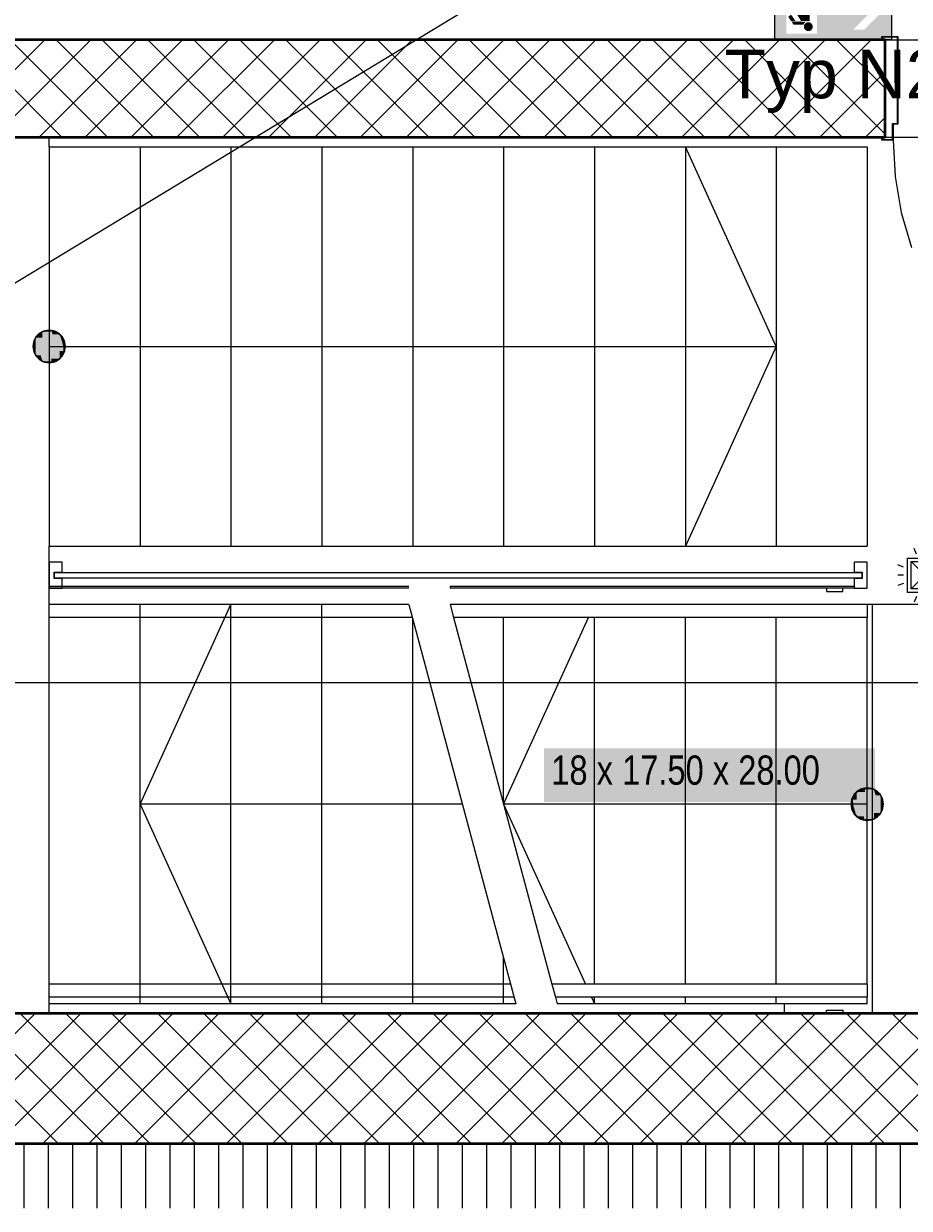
# Model space of a CAD drawing. Extents: x -1132 to 613, y -179 to 712.
# Drawn here: x -614.3 to -559.7, y -21.5 to 51.5 of the extents above; entities that cross this region are included whole.
import ezdxf
from ezdxf.lldxf.tags import DXFTag

# ---------------------------------------------------------------- set-up
doc = ezdxf.new("R2010")
doc.units = 0
doc.layers.get('0').update_dxf_attribs({"lineweight": 13})
for name, color, linetype, lineweight in [('A-DETL-GENF-HDLN', 7, '_Verdeckte Linien_', 9), ('A-DOOR-____-OTLN', 7, 'Continuous', 9), ('A-DOOR-FRAM-MCUT', 7, 'Continuous', 9), ('A-DOOR-OPNG-OTLN', 7, 'Continuous', 9), ('A-FLOR-____-OTLN', 7, 'Continuous', 9), ('A-FLOR-HRAL-MBND', 7, '_Verdeckte Linien_', 9), ('A-FLOR-HRAL-MCUT', 7, 'Continuous', 9), ('A-FLOR-HRAL-OTLN', 7, 'Continuous', 9), ('A-WALL-____-MCUT', 7, 'Continuous', 35), ('A-WALL-____-PATT', 7, 'Continuous', 35), ('S-GRID-____-OTLN', 7, 'Continuous', 5), ('S-STRS-____-IDEN', 7, 'Continuous', 9), ('S-STRS-____-MBND', 7, '_Strichpunkt - Fein', 9), ('S-STRS-____-OTLN', 7, 'Continuous', 9)]:
    doc.layers.add(name, color=color, linetype=linetype, lineweight=lineweight)
for name, color, linetype, lineweight, true_color in [('EL01_VVV_Mass', 7, 'Continuous', 13, 0xb2b200), ('EL01_WAN_BUS-KNX', 7, 'Continuous', 13, 0xcc0099), ('EL01_WAN_Notbeleuchtungen', 7, 'Continuous', 13, 0x009900), ('EL01_WAN_Notbeleuchtungentyp', 7, 'Continuous', 13, 0x009900)]:
    doc.layers.add(name, color=color, linetype=linetype, lineweight=lineweight, true_color=true_color)
doc.styles.get("Standard").update_dxf_attribs({"font": 'arial.ttf'})
tags = doc.linetypes.add('_Rasterlinie_', pattern=[0.375, 0.2, -0.05, 0.075, -0.05]).pattern_tags.tags
tags[10:11] = [DXFTag(74, 4), DXFTag(75, 0), DXFTag(340, '0'), DXFTag(46, 1.0), DXFTag(50, 0.0), DXFTag(44, 0.0), DXFTag(45, 0.0)]
tags[8:9] = [DXFTag(74, 4), DXFTag(75, 0), DXFTag(340, '0'), DXFTag(46, 1.0), DXFTag(50, 0.0), DXFTag(44, 0.0), DXFTag(45, 0.0)]
tags[6:7] = [DXFTag(74, 4), DXFTag(75, 0), DXFTag(340, '0'), DXFTag(46, 1.0), DXFTag(50, 0.0), DXFTag(44, 0.0), DXFTag(45, 0.0)]
tags[4:5] = [DXFTag(74, 4), DXFTag(75, 0), DXFTag(340, '0'), DXFTag(46, 1.0), DXFTag(50, 0.0), DXFTag(44, 0.0), DXFTag(45, 0.0)]
tags = doc.linetypes.add('_Strichpunkt - Fein', pattern=[0.2, 0.1, -0.05, 0, -0.05]).pattern_tags.tags
tags[10:11] = [DXFTag(74, 4), DXFTag(75, 0), DXFTag(340, '0'), DXFTag(46, 1.0), DXFTag(50, 0.0), DXFTag(44, 0.0), DXFTag(45, 0.0)]
tags[8:9] = [DXFTag(74, 4), DXFTag(75, 0), DXFTag(340, '0'), DXFTag(46, 1.0), DXFTag(50, 0.0), DXFTag(44, 0.0), DXFTag(45, 0.0)]
tags[6:7] = [DXFTag(74, 4), DXFTag(75, 0), DXFTag(340, '0'), DXFTag(46, 1.0), DXFTag(50, 0.0), DXFTag(44, 0.0), DXFTag(45, 0.0)]
tags[4:5] = [DXFTag(74, 4), DXFTag(75, 0), DXFTag(340, '0'), DXFTag(46, 1.0), DXFTag(50, 0.0), DXFTag(44, 0.0), DXFTag(45, 0.0)]
tags = doc.linetypes.add('_Verdeckte Linien_', pattern=[0.15, 0.1, -0.05]).pattern_tags.tags
tags[6:7] = [DXFTag(74, 4), DXFTag(75, 0), DXFTag(340, '0'), DXFTag(46, 1.0), DXFTag(50, 0.0), DXFTag(44, 0.0), DXFTag(45, 0.0)]
tags[4:5] = [DXFTag(74, 4), DXFTag(75, 0), DXFTag(340, '0'), DXFTag(46, 1.0), DXFTag(50, 0.0), DXFTag(44, 0.0), DXFTag(45, 0.0)]
tags = doc.linetypes.add('Grundrissdarstellung Sturz', pattern=[0.25, 0.15, -0.05, 0, -0.05]).pattern_tags.tags
tags[10:11] = [DXFTag(74, 4), DXFTag(75, 0), DXFTag(340, '0'), DXFTag(46, 1.0), DXFTag(50, 0.0), DXFTag(44, 0.0), DXFTag(45, 0.0)]
tags[8:9] = [DXFTag(74, 4), DXFTag(75, 0), DXFTag(340, '0'), DXFTag(46, 1.0), DXFTag(50, 0.0), DXFTag(44, 0.0), DXFTag(45, 0.0)]
tags[6:7] = [DXFTag(74, 4), DXFTag(75, 0), DXFTag(340, '0'), DXFTag(46, 1.0), DXFTag(50, 0.0), DXFTag(44, 0.0), DXFTag(45, 0.0)]
tags[4:5] = [DXFTag(74, 4), DXFTag(75, 0), DXFTag(340, '0'), DXFTag(46, 1.0), DXFTag(50, 0.0), DXFTag(44, 0.0), DXFTag(45, 0.0)]

# ---------------------------------------------------------------- blocks, each defined once
blk = doc.blocks.new('Referenz-A0UNPDE96I', base_point=(-1115.886, -117.372))
at = {"layer": 'A-DETL-GENF-HDLN', "color": 0, "linetype": '_Verdeckte Linien_', "ltscale": 0.13}
blk.add_line((-365.615, 186.478), (-735.315, -37.522), dxfattribs=at)
at = {"layer": 'A-DOOR-____-OTLN', "color": 0, "linetype": 'Grundrissdarstellung Sturz', "ltscale": 0.13}
for p, q in [((-561.215, 50.478), (-540.215, 50.478)), ((-561.215, 44.478), (-540.215, 44.478))]:
    blk.add_line(p, q, dxfattribs=at)
at = {"layer": 'A-DOOR-FRAM-MCUT', "color": 0, "linetype": 'Continuous', "ltscale": 0.13}
for p, q in [((-561.415, 50.678), (-560.415, 50.678)), ((-561.415, 50.478), (-561.415, 50.678)), ((-561.375, 50.478), (-561.415, 50.478)), ((-561.375, 50.638), (-561.375, 50.478)), ((-560.455, 50.638), (-561.375, 50.638)), ((-560.455, 45.318), (-560.455, 50.638)), ((-560.415, 50.678), (-560.415, 45.278)), ((-560.755, 45.318), (-560.455, 45.318)), ((-560.755, 44.318), (-560.755, 45.318)), ((-560.715, 45.278), (-560.715, 44.278)), ((-560.415, 45.278), (-560.715, 45.278)), ((-561.415, 44.478), (-561.375, 44.478)), ((-561.415, 44.278), (-561.415, 44.478)), ((-560.715, 44.278), (-561.415, 44.278)), ((-561.375, 44.478), (-561.375, 44.318)), ((-561.375, 44.318), (-560.755, 44.318))]:
    blk.add_line(p, q, dxfattribs=at)
at = {"layer": 'A-DOOR-OPNG-OTLN', "color": 0, "linetype": 'Continuous', "ltscale": 0.13}
for p, q in [((-560.715, 44.278), (-560.589, 42.039)), ((-560.589, 42.039), (-560.213, 39.828)), ((-560.213, 39.828), (-559.592, 37.673))]:
    blk.add_line(p, q, dxfattribs=at)
at = {"layer": 'A-FLOR-____-OTLN', "color": 0, "linetype": 'Continuous', "ltscale": 0.13}
for p, q in [((-538.215, 15.678), (-562.315, 15.678)), ((-562.015, 15.678), (-562.015, -9.522)), ((-567.415, -9.522), (-567.415, -8.922))]:
    blk.add_line(p, q, dxfattribs=at)
at = {"layer": 'A-FLOR-HRAL-MBND', "color": 0, "linetype": '_Verdeckte Linien_', "ltscale": 0.13}
for p, q in [((-612.715, 16.678), (-612.715, 16.778)), ((-590.55, 16.778), (-612.715, 16.778)), ((-590.55, 16.678), (-612.715, 16.678)), ((-612.715, 14.878), (-612.715, 15.678)), ((-590.55, 15.678), (-612.715, 15.678)), ((-590.336, 14.878), (-612.715, 14.878)), ((-612.715, -8.522), (-612.715, -7.722)), ((-584.28, -7.722), (-612.715, -7.722)), ((-584.066, -8.522), (-612.715, -8.522))]:
    blk.add_line(p, q, dxfattribs=at)
at = {"layer": 'A-FLOR-HRAL-MCUT', "color": 0, "linetype": 'Continuous', "ltscale": 0.13}
for p, q in [((-611.915, 18.279), (-612.715, 18.279)), ((-612.715, 18.279), (-612.715, 16.678)), ((-611.915, 17.678), (-611.915, 18.279)), ((-562.315, 18.279), (-563.115, 18.279)), ((-563.115, 18.279), (-563.115, 17.678)), ((-562.315, 16.679), (-562.315, 18.279)), ((-612.415, 17.278), (-612.415, 17.678)), ((-612.415, 17.678), (-611.915, 17.678)), ((-562.615, 17.628), (-612.415, 17.628)), ((-612.415, 17.628), (-612.415, 17.328)), ((-563.115, 17.678), (-562.615, 17.678)), ((-562.615, 17.678), (-562.615, 17.278)), ((-562.615, 17.328), (-562.615, 17.628)), ((-612.415, 17.328), (-562.615, 17.328)), ((-611.915, 17.278), (-612.415, 17.278)), ((-611.915, 16.678), (-611.915, 17.278)), ((-562.615, 17.278), (-563.115, 17.278)), ((-563.115, 17.278), (-563.115, 16.679)), ((-612.715, 16.678), (-611.915, 16.678)), ((-563.115, 16.679), (-562.315, 16.679))]:
    blk.add_line(p, q, dxfattribs=at)
at = {"layer": 'A-FLOR-HRAL-OTLN', "color": 0, "linetype": 'Continuous', "ltscale": 0.13}
for p, q in [((-588.01, 16.778), (-588.01, 16.678)), ((-563.115, 16.778), (-588.01, 16.778)), ((-563.115, 16.678), (-588.01, 16.678)), ((-564.815, 16.678), (-564.815, 16.478)), ((-564.815, 16.478), (-564.315, 16.478)), ((-564.315, 16.478), (-563.815, 16.478)), ((-563.815, 16.478), (-563.815, 16.678)), ((-588.01, 15.678), (-587.796, 14.878)), ((-588.01, 15.678), (-587.796, 14.878)), ((-562.315, 15.678), (-588.01, 15.678)), ((-562.315, 15.678), (-562.315, 14.878)), ((-562.315, 14.878), (-587.796, 14.878)), ((-581.74, -7.722), (-581.526, -8.522)), ((-562.315, -7.722), (-581.74, -7.722)), ((-562.315, -7.722), (-562.315, -8.522)), ((-562.315, -8.522), (-581.526, -8.522)), ((-564.815, -9.522), (-564.815, -9.322)), ((-564.815, -9.322), (-564.315, -9.322)), ((-564.315, -9.322), (-563.815, -9.322)), ((-563.815, -9.322), (-563.815, -9.522))]:
    blk.add_line(p, q, dxfattribs=at)
at = {"layer": 'A-WALL-____-MCUT', "color": 0, "linetype": 'Continuous', "ltscale": 0.35}
for p, q in [((-561.215, 50.478), (-667.315, 50.478)), ((-561.215, 44.478), (-561.215, 50.478)), ((-637.615, 44.478), (-561.215, 44.478)), ((-538.215, -9.522), (-637.615, -9.522)), ((-708.315, -17.522), (-535.215, -17.522))]:
    blk.add_line(p, q, dxfattribs=at)
at = {"layer": 'A-WALL-____-PATT', "color": 0, "linetype": 'Continuous', "lineweight": 9, "ltscale": 0.13}
for p, q in [((-618.981, 44.478), (-612.981, 50.478)), ((-611.94, 44.478), (-617.94, 50.478)), ((-616.152, 44.478), (-610.152, 50.478)), ((-609.112, 44.478), (-615.112, 50.478)), ((-613.324, 44.478), (-607.324, 50.478)), ((-606.283, 44.478), (-612.283, 50.478)), ((-610.495, 44.478), (-604.495, 50.478)), ((-603.455, 44.478), (-609.455, 50.478)), ((-607.667, 44.478), (-601.667, 50.478)), ((-600.627, 44.478), (-606.627, 50.478)), ((-604.839, 44.478), (-598.839, 50.478)), ((-597.798, 44.478), (-603.798, 50.478)), ((-602.01, 44.478), (-596.01, 50.478)), ((-594.97, 44.478), (-600.97, 50.478)), ((-599.182, 44.478), (-593.182, 50.478)), ((-592.141, 44.478), (-598.141, 50.478)), ((-596.353, 44.478), (-590.353, 50.478)), ((-589.313, 44.478), (-595.313, 50.478)), ((-593.525, 44.478), (-587.525, 50.478)), ((-586.485, 44.478), (-592.485, 50.478)), ((-590.696, 44.478), (-584.696, 50.478)), ((-583.656, 44.478), (-589.656, 50.478)), ((-587.868, 44.478), (-581.868, 50.478)), ((-580.828, 44.478), (-586.828, 50.478)), ((-585.04, 44.478), (-579.04, 50.478)), ((-577.999, 44.478), (-583.999, 50.478)), ((-582.211, 44.478), (-576.211, 50.478)), ((-575.171, 44.478), (-581.171, 50.478)), ((-579.383, 44.478), (-573.383, 50.478)), ((-572.342, 44.478), (-578.342, 50.478)), ((-576.554, 44.478), (-570.554, 50.478)), ((-569.514, 44.478), (-575.514, 50.478)), ((-573.726, 44.478), (-567.726, 50.478)), ((-566.686, 44.478), (-572.686, 50.478)), ((-570.897, 44.478), (-564.897, 50.478)), ((-563.857, 44.478), (-569.857, 50.478)), ((-568.069, 44.478), (-562.069, 50.478)), ((-561.215, 44.664), (-567.029, 50.478)), ((-561.215, 47.493), (-564.2, 50.478)), ((-561.215, 50.321), (-561.372, 50.478)), ((-565.241, 44.478), (-561.215, 48.504)), ((-562.412, 44.478), (-561.215, 45.676)), ((-621.584, -17.522), (-613.584, -9.522)), ((-612.166, -17.522), (-620.166, -9.522)), ((-618.755, -17.522), (-610.755, -9.522)), ((-609.337, -17.522), (-617.337, -9.522)), ((-615.927, -17.522), (-607.927, -9.522)), ((-606.509, -17.522), (-614.509, -9.522)), ((-613.098, -17.522), (-605.098, -9.522)), ((-603.68, -17.522), (-611.68, -9.522)), ((-610.27, -17.522), (-602.27, -9.522)), ((-600.852, -17.522), (-608.852, -9.522)), ((-607.442, -17.522), (-599.442, -9.522)), ((-598.024, -17.522), (-606.024, -9.522)), ((-604.613, -17.522), (-596.613, -9.522)), ((-595.195, -17.522), (-603.195, -9.522)), ((-601.785, -17.522), (-593.785, -9.522)), ((-592.367, -17.522), (-600.367, -9.522)), ((-598.956, -17.522), (-590.956, -9.522)), ((-589.538, -17.522), (-597.538, -9.522)), ((-596.128, -17.522), (-588.128, -9.522)), ((-586.71, -17.522), (-594.71, -9.522)), ((-593.299, -17.522), (-585.299, -9.522)), ((-583.881, -17.522), (-591.881, -9.522)), ((-590.471, -17.522), (-582.471, -9.522)), ((-581.053, -17.522), (-589.053, -9.522)), ((-587.643, -17.522), (-579.643, -9.522)), ((-578.225, -17.522), (-586.225, -9.522)), ((-584.814, -17.522), (-576.814, -9.522)), ((-575.396, -17.522), (-583.396, -9.522)), ((-581.986, -17.522), (-573.986, -9.522)), ((-572.568, -17.522), (-580.568, -9.522)), ((-579.157, -17.522), (-571.157, -9.522)), ((-569.739, -17.522), (-577.739, -9.522)), ((-576.329, -17.522), (-568.329, -9.522)), ((-566.911, -17.522), (-574.911, -9.522)), ((-573.5, -17.522), (-565.5, -9.522)), ((-564.082, -17.522), (-572.082, -9.522)), ((-570.672, -17.522), (-562.672, -9.522)), ((-561.254, -17.522), (-569.254, -9.522)), ((-567.844, -17.522), (-559.844, -9.522)), ((-558.426, -17.522), (-566.426, -9.522)), ((-565.015, -17.522), (-557.015, -9.522)), ((-555.597, -17.522), (-563.597, -9.522)), ((-562.187, -17.522), (-554.187, -9.522)), ((-552.769, -17.522), (-560.769, -9.522)), ((-614.274, -17.522), (-614.274, -21.522)), ((-612.774, -17.522), (-612.774, -21.522)), ((-611.274, -17.522), (-611.274, -21.522)), ((-609.774, -17.522), (-609.774, -21.522)), ((-608.274, -17.522), (-608.274, -21.522)), ((-606.774, -17.522), (-606.774, -21.522)), ((-605.274, -17.522), (-605.274, -21.522)), ((-603.774, -17.522), (-603.774, -21.522)), ((-602.274, -17.522), (-602.274, -21.522)), ((-600.774, -17.522), (-600.774, -21.522)), ((-599.274, -17.522), (-599.274, -21.522)), ((-597.774, -17.522), (-597.774, -21.522)), ((-596.274, -17.522), (-596.274, -21.522)), ((-594.774, -17.522), (-594.774, -21.522)), ((-593.274, -17.522), (-593.274, -21.522)), ((-591.774, -17.522), (-591.774, -21.522)), ((-590.274, -17.522), (-590.274, -21.522)), ((-588.774, -17.522), (-588.774, -21.522)), ((-587.274, -17.522), (-587.274, -21.522)), ((-585.774, -17.522), (-585.774, -21.522)), ((-584.274, -17.522), (-584.274, -21.522)), ((-582.774, -17.522), (-582.774, -21.522)), ((-581.274, -17.522), (-581.274, -21.522)), ((-579.774, -17.522), (-579.774, -21.522)), ((-578.274, -17.522), (-578.274, -21.522)), ((-576.774, -17.522), (-576.774, -21.522)), ((-575.274, -17.522), (-575.274, -21.522)), ((-573.774, -17.522), (-573.774, -21.522)), ((-572.274, -17.522), (-572.274, -21.522)), ((-570.774, -17.522), (-570.774, -21.522)), ((-569.274, -17.522), (-569.274, -21.522)), ((-567.774, -17.522), (-567.774, -21.522)), ((-566.274, -17.522), (-566.274, -21.522)), ((-564.774, -17.522), (-564.774, -21.522)), ((-563.274, -17.522), (-563.274, -21.522)), ((-561.774, -17.522), (-561.774, -21.522)), ((-560.274, -17.522), (-560.274, -21.522))]:
    blk.add_line(p, q, dxfattribs=at)
at = {"layer": 'S-GRID-____-OTLN', "color": 0, "linetype": '_Rasterlinie_', "ltscale": 0.13}
blk.add_line((-1107.612, 10.878), (103.376, 10.878), dxfattribs=at)
at = {"layer": 'S-STRS-____-IDEN', "color": 7, "linetype": 'Continuous', "lineweight": 5, "ltscale": 0.13, "true_color": 0xffffff}
for points in [[(-561.831, 3.516), (-582.228, 3.516), (-561.831, 6.827)], [(-582.228, 3.516), (-561.831, 6.827), (-582.228, 6.827)], [(-561.831, 6.827), (-582.228, 6.827), (-582.228, 6.827)], [(-561.831, 3.516), (-561.831, 3.516), (-582.228, 3.516)]]:
    blk.add_solid(points, dxfattribs=at)
at = {"layer": 'S-STRS-____-MBND', "color": 0, "linetype": '_Strichpunkt - Fein', "ltscale": 0.13}
for p, q in [((-612.715, 44.478), (-637.615, 44.478)), ((-612.715, 43.878), (-612.715, 44.478)), ((-612.715, 43.878), (-612.715, 19.278)), ((-612.715, 43.878), (-562.315, 43.878)), ((-612.715, 43.878), (-612.715, 19.278)), ((-607.115, 43.878), (-607.115, 19.278)), ((-607.115, 43.878), (-607.115, 19.278)), ((-601.515, 43.878), (-601.515, 19.278)), ((-601.515, 43.878), (-601.515, 19.278)), ((-595.915, 43.878), (-595.915, 19.278)), ((-595.915, 43.878), (-595.915, 19.278)), ((-590.315, 43.878), (-590.315, 19.278)), ((-590.315, 43.878), (-590.315, 19.278)), ((-584.715, 43.878), (-584.715, 19.278)), ((-584.715, 43.878), (-584.715, 19.278)), ((-579.115, 43.878), (-579.115, 19.278)), ((-579.115, 43.878), (-579.115, 19.278)), ((-573.515, 43.878), (-573.515, 19.278)), ((-573.515, 43.878), (-573.515, 19.278)), ((-567.915, 43.878), (-567.915, 19.278)), ((-567.915, 43.878), (-567.915, 19.278)), ((-562.315, 43.878), (-562.315, 19.278)), ((-612.715, 15.678), (-612.715, 19.278)), ((-612.715, 19.278), (-562.315, 19.278)), ((-612.715, -8.922), (-612.715, 15.678)), ((-590.55, 15.678), (-612.715, 15.678)), ((-607.115, -8.922), (-607.115, 15.678)), ((-607.115, -8.922), (-607.115, 15.678)), ((-601.515, -8.922), (-601.515, 15.678)), ((-601.515, -8.922), (-601.515, 15.678)), ((-595.915, -8.922), (-595.915, 15.678)), ((-595.915, -8.922), (-595.915, 15.678)), ((-590.55, 15.678), (-583.959, -8.922)), ((-590.315, -8.922), (-590.315, 14.798)), ((-590.315, -8.922), (-590.315, 14.798)), ((-584.715, -8.922), (-584.715, -6.101)), ((-584.715, -8.922), (-584.715, -6.101)), ((-612.715, -9.522), (-612.715, -8.922)), ((-583.959, -8.922), (-612.715, -8.922)), ((-637.615, -9.522), (-612.715, -9.522))]:
    blk.add_line(p, q, dxfattribs=at)
at = {"layer": 'S-STRS-____-MBND', "color": 0, "linetype": '_Verdeckte Linien_', "ltscale": 0.13}
for p, q in [((-567.915, 31.578), (-573.515, 43.878)), ((-613.556, 32.119), (-613.715, 31.578)), ((-613.508, 32.187), (-613.581, 32.078)), ((-613.13, 32.488), (-613.556, 32.119)), ((-613.422, 32.285), (-613.508, 32.187)), ((-613.323, 32.372), (-613.422, 32.285)), ((-613.215, 32.444), (-613.323, 32.372)), ((-613.097, 32.502), (-613.215, 32.444)), ((-612.572, 32.568), (-613.13, 32.488)), ((-612.973, 32.544), (-613.097, 32.502)), ((-612.845, 32.57), (-612.973, 32.544)), ((-612.715, 32.578), (-612.845, 32.57)), ((-612.584, 32.57), (-612.715, 32.578)), ((-612.456, 32.544), (-612.584, 32.57)), ((-612.06, 32.334), (-612.572, 32.568)), ((-612.332, 32.502), (-612.456, 32.544)), ((-612.215, 32.444), (-612.332, 32.502)), ((-612.106, 32.372), (-612.215, 32.444)), ((-612.008, 32.285), (-612.106, 32.372)), ((-611.755, 31.86), (-612.06, 32.334)), ((-611.921, 32.187), (-612.008, 32.285)), ((-611.849, 32.078), (-611.921, 32.187)), ((-613.706, 31.709), (-613.715, 31.578)), ((-613.715, 31.578), (-613.556, 31.038)), ((-613.715, 31.578), (-613.706, 31.448)), ((-613.681, 31.837), (-613.706, 31.709)), ((-613.706, 31.448), (-613.681, 31.319)), ((-613.639, 31.961), (-613.681, 31.837)), ((-613.581, 32.078), (-613.639, 31.961)), ((-612.715, 31.578), (-567.915, 31.578)), ((-611.791, 31.961), (-611.849, 32.078)), ((-611.749, 31.837), (-611.791, 31.961)), ((-611.755, 31.297), (-611.755, 31.86)), ((-611.723, 31.709), (-611.749, 31.837)), ((-611.749, 31.319), (-611.723, 31.448)), ((-611.715, 31.578), (-611.723, 31.709)), ((-611.723, 31.448), (-611.715, 31.578)), ((-567.915, 31.578), (-573.515, 19.278)), ((-613.681, 31.319), (-613.639, 31.196)), ((-613.639, 31.196), (-613.581, 31.078)), ((-613.581, 31.078), (-613.508, 30.969)), ((-613.556, 31.038), (-613.13, 30.669)), ((-613.508, 30.969), (-613.422, 30.871)), ((-613.422, 30.871), (-613.323, 30.785)), ((-613.323, 30.785), (-613.215, 30.712)), ((-613.215, 30.712), (-613.097, 30.654)), ((-613.13, 30.669), (-612.572, 30.588)), ((-613.097, 30.654), (-612.973, 30.612)), ((-612.572, 30.588), (-612.06, 30.822)), ((-612.456, 30.612), (-612.332, 30.654)), ((-612.332, 30.654), (-612.215, 30.712)), ((-612.215, 30.712), (-612.106, 30.785)), ((-612.106, 30.785), (-612.008, 30.871)), ((-612.06, 30.822), (-611.755, 31.297)), ((-612.008, 30.871), (-611.921, 30.969)), ((-611.921, 30.969), (-611.849, 31.078)), ((-611.849, 31.078), (-611.791, 31.196)), ((-611.791, 31.196), (-611.749, 31.319)), ((-612.973, 30.612), (-612.845, 30.587)), ((-612.845, 30.587), (-612.715, 30.578)), ((-612.715, 30.578), (-612.584, 30.587)), ((-612.584, 30.587), (-612.456, 30.612)), ((-607.115, 3.378), (-601.515, 15.678)), ((-587.255, 3.378), (-607.115, 3.378)), ((-607.115, 3.378), (-601.515, -8.922))]:
    blk.add_line(p, q, dxfattribs=at)
at = {"layer": 'S-STRS-____-MBND', "color": 0, "linetype": 'Continuous', "ltscale": 0.13}
for p, q in [((-587.796, 14.878), (-581.74, -7.722)), ((-581.526, -8.522), (-581.419, -8.922))]:
    blk.add_line(p, q, dxfattribs=at)
at = {"layer": 'S-STRS-____-MBND', "color": 0, "linetype": '_Verdeckte Linien_', "ltscale": 0.13}
for points in [[(-613.556, 31.578), (-613.715, 31.578), (-613.556, 32.119)], [(-613.524, 32.032), (-613.606, 32.032), (-613.524, 32.166)], [(-613.13, 32.119), (-613.556, 32.119), (-613.13, 32.488)], [(-613.238, 31.038), (-613.556, 31.038), (-613.556, 32.119)], [(-613.13, 30.669), (-613.13, 32.119), (-613.556, 32.119)], [(-613.422, 32.166), (-613.524, 32.166), (-613.422, 32.285)], [(-613.431, 30.99), (-613.524, 30.99), (-613.524, 32.166)], [(-613.422, 30.871), (-613.422, 32.166), (-613.524, 32.166)], [(-613.302, 32.285), (-613.422, 32.285), (-613.302, 32.387)], [(-613.31, 30.871), (-613.422, 30.871), (-613.422, 32.285)], [(-613.302, 30.769), (-613.302, 32.285), (-613.422, 32.285)], [(-613.169, 32.387), (-613.302, 32.387), (-613.169, 32.469)], [(-613.175, 30.769), (-613.302, 30.769), (-613.302, 32.387)], [(-613.169, 30.687), (-613.169, 32.387), (-613.302, 32.387)], [(-613.024, 32.469), (-613.169, 32.469), (-613.024, 32.529)], [(-613.028, 30.687), (-613.169, 30.687), (-613.169, 32.469)], [(-613.024, 30.627), (-613.024, 32.469), (-613.169, 32.469)], [(-612.572, 32.488), (-613.13, 32.488), (-612.572, 32.568)], [(-612.596, 30.669), (-613.13, 30.669), (-613.13, 32.488)], [(-612.572, 30.588), (-612.572, 32.488), (-613.13, 32.488)], [(-612.871, 32.529), (-613.024, 32.529), (-612.871, 32.566)], [(-612.874, 30.627), (-613.024, 30.627), (-613.024, 32.529)], [(-612.871, 30.591), (-612.871, 32.529), (-613.024, 32.529)], [(-612.715, 32.566), (-612.871, 32.566), (-612.715, 32.578)], [(-612.716, 30.591), (-612.871, 30.591), (-612.871, 32.566)], [(-612.715, 30.578), (-612.715, 32.566), (-612.871, 32.566)], [(-612.558, 30.591), (-612.715, 30.591), (-612.715, 32.578)], [(-612.558, 32.566), (-612.714, 32.566), (-612.715, 32.578)], [(-612.558, 30.591), (-612.558, 32.566), (-612.714, 32.566)], [(-612.06, 30.822), (-612.572, 30.822), (-612.572, 32.568)], [(-612.06, 32.334), (-612.504, 32.334), (-612.572, 32.568)], [(-612.406, 30.627), (-612.558, 30.627), (-612.558, 32.566)], [(-612.406, 32.529), (-612.555, 32.529), (-612.558, 32.566)], [(-612.406, 30.627), (-612.406, 32.529), (-612.555, 32.529)], [(-612.06, 30.822), (-612.06, 32.334), (-612.504, 32.334)], [(-612.261, 30.687), (-612.406, 30.687), (-612.406, 32.529)], [(-612.261, 32.469), (-612.401, 32.469), (-612.406, 32.529)], [(-612.261, 30.687), (-612.261, 32.469), (-612.401, 32.469)], [(-612.127, 30.769), (-612.261, 30.769), (-612.261, 32.469)], [(-612.127, 32.387), (-612.254, 32.387), (-612.261, 32.469)], [(-612.127, 30.769), (-612.127, 32.387), (-612.254, 32.387)], [(-612.008, 30.871), (-612.127, 30.871), (-612.127, 32.387)], [(-612.008, 32.285), (-612.119, 32.285), (-612.127, 32.387)], [(-612.008, 30.871), (-612.008, 32.285), (-612.119, 32.285)], [(-611.755, 31.297), (-612.06, 31.297), (-612.06, 32.334)], [(-611.755, 31.86), (-611.921, 31.86), (-612.06, 32.334)], [(-611.906, 30.99), (-612.008, 30.99), (-612.008, 32.285)], [(-611.906, 32.166), (-611.998, 32.166), (-612.008, 32.285)], [(-611.906, 30.99), (-611.906, 32.166), (-611.998, 32.166)], [(-611.824, 31.124), (-611.906, 31.124), (-611.906, 32.166)], [(-611.824, 32.032), (-611.895, 32.032), (-611.906, 32.166)], [(-613.702, 31.578), (-613.715, 31.578), (-613.702, 31.735)], [(-613.556, 31.038), (-613.556, 31.578), (-613.715, 31.578)], [(-613.702, 31.422), (-613.702, 31.578), (-613.715, 31.578)], [(-613.666, 31.735), (-613.702, 31.735), (-613.666, 31.887)], [(-613.678, 31.422), (-613.702, 31.422), (-613.702, 31.735)], [(-613.666, 31.269), (-613.666, 31.735), (-613.702, 31.735)], [(-613.666, 31.269), (-613.678, 31.422), (-613.702, 31.422)], [(-613.606, 31.887), (-613.666, 31.887), (-613.606, 32.032)], [(-613.617, 31.269), (-613.666, 31.269), (-613.666, 31.887)], [(-613.606, 31.124), (-613.606, 31.887), (-613.666, 31.887)], [(-613.534, 31.124), (-613.606, 31.124), (-613.606, 32.032)], [(-613.524, 30.99), (-613.524, 32.032), (-613.606, 32.032)], [(-611.755, 31.297), (-611.755, 31.86), (-611.921, 31.86)], [(-611.824, 31.124), (-611.824, 32.032), (-611.895, 32.032)], [(-611.764, 31.269), (-611.824, 31.269), (-611.824, 32.032)], [(-611.764, 31.887), (-611.812, 31.887), (-611.824, 32.032)], [(-611.764, 31.269), (-611.764, 31.887), (-611.812, 31.887)], [(-611.727, 31.422), (-611.764, 31.422), (-611.764, 31.887)], [(-611.727, 31.735), (-611.752, 31.735), (-611.764, 31.887)], [(-611.764, 31.269), (-611.727, 31.422), (-611.764, 31.422)], [(-611.727, 31.422), (-611.727, 31.735), (-611.752, 31.735)], [(-611.715, 31.578), (-611.727, 31.578), (-611.727, 31.735)], [(-611.727, 31.422), (-611.715, 31.578), (-611.727, 31.578)], [(-613.606, 31.124), (-613.617, 31.269), (-613.666, 31.269)], [(-613.524, 30.99), (-613.534, 31.124), (-613.606, 31.124)], [(-613.13, 30.669), (-613.238, 31.038), (-613.556, 31.038)], [(-613.422, 30.871), (-613.431, 30.99), (-613.524, 30.99)], [(-613.302, 30.769), (-613.31, 30.871), (-613.422, 30.871)], [(-613.169, 30.687), (-613.175, 30.769), (-613.302, 30.769)], [(-613.024, 30.627), (-613.028, 30.687), (-613.169, 30.687)], [(-612.572, 30.588), (-612.596, 30.669), (-613.13, 30.669)], [(-612.572, 30.588), (-612.06, 30.822), (-612.572, 30.822)], [(-612.406, 30.627), (-612.261, 30.687), (-612.406, 30.687)], [(-612.261, 30.687), (-612.127, 30.769), (-612.261, 30.769)], [(-612.127, 30.769), (-612.008, 30.871), (-612.127, 30.871)], [(-612.06, 30.822), (-611.755, 31.297), (-612.06, 31.297)], [(-612.008, 30.871), (-611.906, 30.99), (-612.008, 30.99)], [(-611.906, 30.99), (-611.824, 31.124), (-611.906, 31.124)], [(-611.824, 31.124), (-611.764, 31.269), (-611.824, 31.269)], [(-612.871, 30.591), (-612.874, 30.627), (-613.024, 30.627)], [(-612.715, 30.578), (-612.716, 30.591), (-612.871, 30.591)], [(-612.715, 30.578), (-612.558, 30.591), (-612.715, 30.591)], [(-612.558, 30.591), (-612.406, 30.627), (-612.558, 30.627)]]:
    blk.add_solid(points, dxfattribs=at)
at = {"layer": 'S-STRS-____-OTLN', "color": 0, "linetype": '_Verdeckte Linien_', "ltscale": 0.13}
for p, q in [((-584.715, 3.378), (-584.715, 14.878)), ((-579.115, -7.722), (-579.115, 14.878)), ((-573.515, -7.722), (-573.515, 14.878)), ((-567.915, -7.722), (-567.915, 14.878)), ((-562.315, -7.722), (-562.315, 14.878)), ((-579.115, -8.922), (-579.115, -8.522)), ((-573.515, -8.922), (-573.515, -8.522)), ((-567.915, -8.922), (-567.915, -8.522)), ((-562.315, -8.922), (-562.315, -8.522))]:
    blk.add_line(p, q, dxfattribs=at)
at = {"layer": 'S-STRS-____-OTLN', "color": 0, "linetype": 'Continuous', "ltscale": 0.13}
for p, q in [((-584.715, 3.378), (-584.715, 14.878)), ((-584.715, 3.378), (-579.479, 14.878)), ((-579.115, -7.722), (-579.115, 14.878)), ((-573.515, -7.722), (-573.515, 14.878)), ((-567.915, -7.722), (-567.915, 14.878)), ((-562.315, -7.722), (-562.315, 14.878)), ((-563.239, 3.761), (-563.281, 3.637)), ((-562.97, 4.134), (-563.274, 3.66)), ((-563.274, 3.66), (-563.274, 3.097)), ((-563.181, 3.878), (-563.239, 3.761)), ((-563.108, 3.987), (-563.181, 3.878)), ((-563.022, 4.085), (-563.108, 3.987)), ((-562.923, 4.172), (-563.022, 4.085)), ((-562.457, 4.368), (-562.97, 4.134)), ((-562.815, 4.244), (-562.923, 4.172)), ((-562.697, 4.302), (-562.815, 4.244)), ((-562.573, 4.344), (-562.697, 4.302)), ((-562.445, 4.37), (-562.573, 4.344)), ((-561.899, 4.288), (-562.457, 4.368)), ((-562.315, 4.378), (-562.445, 4.37)), ((-562.184, 4.37), (-562.315, 4.378)), ((-562.056, 4.344), (-562.184, 4.37)), ((-561.932, 4.302), (-562.056, 4.344)), ((-561.815, 4.244), (-561.932, 4.302)), ((-561.473, 3.919), (-561.899, 4.288)), ((-561.706, 4.172), (-561.815, 4.244)), ((-561.608, 4.085), (-561.706, 4.172)), ((-561.521, 3.987), (-561.608, 4.085)), ((-561.449, 3.878), (-561.521, 3.987)), ((-561.315, 3.378), (-561.473, 3.919)), ((-561.391, 3.761), (-561.449, 3.878)), ((-561.349, 3.637), (-561.391, 3.761)), ((-579.115, 3.378), (-584.715, 3.378)), ((-584.715, 3.378), (-579.661, -7.722)), ((-573.515, 3.378), (-579.115, 3.378)), ((-567.915, 3.378), (-573.515, 3.378)), ((-562.315, 3.378), (-567.915, 3.378)), ((-563.306, 3.509), (-563.315, 3.378)), ((-563.315, 3.378), (-563.306, 3.248)), ((-563.281, 3.637), (-563.306, 3.509)), ((-563.306, 3.248), (-563.281, 3.119)), ((-563.281, 3.119), (-563.239, 2.996)), ((-563.274, 3.097), (-562.97, 2.622)), ((-563.239, 2.996), (-563.181, 2.878)), ((-561.473, 2.838), (-561.315, 3.378)), ((-561.449, 2.878), (-561.391, 2.996)), ((-561.391, 2.996), (-561.349, 3.119)), ((-561.323, 3.509), (-561.349, 3.637)), ((-561.349, 3.119), (-561.323, 3.248)), ((-561.315, 3.378), (-561.323, 3.509)), ((-561.323, 3.248), (-561.315, 3.378)), ((-563.181, 2.878), (-563.108, 2.769)), ((-563.108, 2.769), (-563.022, 2.671)), ((-563.022, 2.671), (-562.923, 2.585)), ((-562.97, 2.622), (-562.457, 2.388)), ((-562.923, 2.585), (-562.815, 2.512)), ((-562.815, 2.512), (-562.697, 2.454)), ((-562.697, 2.454), (-562.573, 2.412)), ((-562.573, 2.412), (-562.445, 2.387)), ((-562.457, 2.388), (-561.899, 2.469)), ((-562.445, 2.387), (-562.315, 2.378)), ((-562.315, 2.378), (-562.184, 2.387)), ((-562.184, 2.387), (-562.056, 2.412)), ((-562.056, 2.412), (-561.932, 2.454)), ((-561.932, 2.454), (-561.815, 2.512)), ((-561.899, 2.469), (-561.473, 2.838)), ((-561.815, 2.512), (-561.706, 2.585)), ((-561.706, 2.585), (-561.608, 2.671)), ((-561.608, 2.671), (-561.521, 2.769)), ((-561.521, 2.769), (-561.449, 2.878)), ((-579.297, -8.522), (-579.115, -8.922)), ((-579.115, -8.922), (-579.115, -8.522)), ((-573.515, -8.922), (-573.515, -8.522)), ((-567.915, -8.922), (-567.915, -8.522)), ((-562.315, -8.922), (-562.315, -8.522)), ((-579.115, -8.922), (-581.419, -8.922)), ((-573.515, -8.922), (-579.115, -8.922)), ((-567.915, -8.922), (-573.515, -8.922)), ((-562.315, -8.922), (-567.915, -8.922))]:
    blk.add_line(p, q, dxfattribs=at)
for points in [[(-563.266, 3.535), (-563.302, 3.535), (-563.266, 3.687)], [(-562.97, 3.66), (-563.274, 3.66), (-562.97, 4.134)], [(-563.109, 3.097), (-563.274, 3.097), (-563.274, 3.66)], [(-562.97, 2.622), (-562.97, 3.66), (-563.274, 3.66)], [(-563.206, 3.687), (-563.266, 3.687), (-563.206, 3.832)], [(-563.217, 3.069), (-563.266, 3.069), (-563.266, 3.687)], [(-563.206, 2.924), (-563.206, 3.687), (-563.266, 3.687)], [(-563.124, 3.832), (-563.206, 3.832), (-563.124, 3.966)], [(-563.134, 2.924), (-563.206, 2.924), (-563.206, 3.832)], [(-563.124, 2.79), (-563.124, 3.832), (-563.206, 3.832)], [(-563.022, 3.966), (-563.124, 3.966), (-563.022, 4.085)], [(-563.031, 2.79), (-563.124, 2.79), (-563.124, 3.966)], [(-563.022, 2.671), (-563.022, 3.966), (-563.124, 3.966)], [(-562.902, 4.085), (-563.022, 4.085), (-562.902, 4.187)], [(-562.91, 2.671), (-563.022, 2.671), (-563.022, 4.085)], [(-562.902, 2.569), (-562.902, 4.085), (-563.022, 4.085)], [(-562.457, 4.134), (-562.97, 4.134), (-562.457, 4.368)], [(-562.526, 2.622), (-562.97, 2.622), (-562.97, 4.134)], [(-562.457, 2.388), (-562.457, 4.134), (-562.97, 4.134)], [(-562.769, 4.187), (-562.902, 4.187), (-562.769, 4.269)], [(-562.775, 2.569), (-562.902, 2.569), (-562.902, 4.187)], [(-562.769, 2.487), (-562.769, 4.187), (-562.902, 4.187)], [(-562.624, 4.269), (-562.769, 4.269), (-562.624, 4.329)], [(-562.628, 2.487), (-562.769, 2.487), (-562.769, 4.269)], [(-562.624, 2.427), (-562.624, 4.269), (-562.769, 4.269)], [(-562.471, 4.329), (-562.624, 4.329), (-562.471, 4.366)], [(-562.474, 2.427), (-562.624, 2.427), (-562.624, 4.329)], [(-562.471, 2.391), (-562.471, 4.329), (-562.624, 4.329)], [(-562.315, 4.366), (-562.471, 4.366), (-562.315, 4.378)], [(-562.316, 2.391), (-562.471, 2.391), (-562.471, 4.366)], [(-562.315, 2.378), (-562.315, 4.366), (-562.471, 4.366)], [(-561.899, 2.469), (-562.457, 2.469), (-562.457, 4.368)], [(-561.899, 4.288), (-562.433, 4.288), (-562.457, 4.368)], [(-561.899, 2.469), (-561.899, 4.288), (-562.433, 4.288)], [(-562.158, 2.391), (-562.315, 2.391), (-562.315, 4.378)], [(-562.158, 4.366), (-562.314, 4.366), (-562.315, 4.378)], [(-562.158, 2.391), (-562.158, 4.366), (-562.314, 4.366)], [(-562.006, 2.427), (-562.158, 2.427), (-562.158, 4.366)], [(-562.006, 4.329), (-562.155, 4.329), (-562.158, 4.366)], [(-562.006, 2.427), (-562.006, 4.329), (-562.155, 4.329)], [(-561.861, 2.487), (-562.006, 2.487), (-562.006, 4.329)], [(-561.861, 4.269), (-562.001, 4.269), (-562.006, 4.329)], [(-561.861, 2.487), (-561.861, 4.269), (-562.001, 4.269)], [(-561.473, 2.838), (-561.899, 2.838), (-561.899, 4.288)], [(-561.473, 3.919), (-561.791, 3.919), (-561.899, 4.288)], [(-561.727, 2.569), (-561.861, 2.569), (-561.861, 4.269)], [(-561.727, 4.187), (-561.854, 4.187), (-561.861, 4.269)], [(-561.727, 2.569), (-561.727, 4.187), (-561.854, 4.187)], [(-561.473, 2.838), (-561.473, 3.919), (-561.791, 3.919)], [(-561.608, 2.671), (-561.727, 2.671), (-561.727, 4.187)], [(-561.608, 4.085), (-561.719, 4.085), (-561.727, 4.187)], [(-561.608, 2.671), (-561.608, 4.085), (-561.719, 4.085)], [(-561.506, 2.79), (-561.608, 2.79), (-561.608, 4.085)], [(-561.506, 3.966), (-561.598, 3.966), (-561.608, 4.085)], [(-561.506, 2.79), (-561.506, 3.966), (-561.598, 3.966)], [(-561.424, 2.924), (-561.506, 2.924), (-561.506, 3.966)], [(-561.424, 3.832), (-561.495, 3.832), (-561.506, 3.966)], [(-561.424, 2.924), (-561.424, 3.832), (-561.495, 3.832)], [(-561.315, 3.378), (-561.473, 3.378), (-561.473, 3.919)], [(-561.364, 3.069), (-561.424, 3.069), (-561.424, 3.832)], [(-561.364, 3.687), (-561.412, 3.687), (-561.424, 3.832)], [(-561.364, 3.069), (-561.364, 3.687), (-561.412, 3.687)], [(-561.327, 3.222), (-561.364, 3.222), (-561.364, 3.687)], [(-561.327, 3.535), (-561.352, 3.535), (-561.364, 3.687)], [(-563.302, 3.378), (-563.315, 3.378), (-563.302, 3.535)], [(-563.302, 3.222), (-563.302, 3.378), (-563.315, 3.378)], [(-563.278, 3.222), (-563.302, 3.222), (-563.302, 3.535)], [(-563.266, 3.069), (-563.266, 3.535), (-563.302, 3.535)], [(-563.266, 3.069), (-563.278, 3.222), (-563.302, 3.222)], [(-562.97, 2.622), (-563.109, 3.097), (-563.274, 3.097)], [(-563.206, 2.924), (-563.217, 3.069), (-563.266, 3.069)], [(-563.124, 2.79), (-563.134, 2.924), (-563.206, 2.924)], [(-561.506, 2.79), (-561.424, 2.924), (-561.506, 2.924)], [(-561.473, 2.838), (-561.315, 3.378), (-561.473, 3.378)], [(-561.424, 2.924), (-561.364, 3.069), (-561.424, 3.069)], [(-561.364, 3.069), (-561.327, 3.222), (-561.364, 3.222)], [(-561.327, 3.222), (-561.327, 3.535), (-561.352, 3.535)], [(-561.315, 3.378), (-561.327, 3.378), (-561.327, 3.535)], [(-561.327, 3.222), (-561.315, 3.378), (-561.327, 3.378)], [(-563.022, 2.671), (-563.031, 2.79), (-563.124, 2.79)], [(-562.902, 2.569), (-562.91, 2.671), (-563.022, 2.671)], [(-562.457, 2.388), (-562.526, 2.622), (-562.97, 2.622)], [(-562.769, 2.487), (-562.775, 2.569), (-562.902, 2.569)], [(-562.624, 2.427), (-562.628, 2.487), (-562.769, 2.487)], [(-562.471, 2.391), (-562.474, 2.427), (-562.624, 2.427)], [(-562.315, 2.378), (-562.316, 2.391), (-562.471, 2.391)], [(-562.457, 2.388), (-561.899, 2.469), (-562.457, 2.469)], [(-562.315, 2.378), (-562.158, 2.391), (-562.315, 2.391)], [(-562.158, 2.391), (-562.006, 2.427), (-562.158, 2.427)], [(-562.006, 2.427), (-561.861, 2.487), (-562.006, 2.487)], [(-561.899, 2.469), (-561.473, 2.838), (-561.899, 2.838)], [(-561.861, 2.487), (-561.727, 2.569), (-561.861, 2.569)], [(-561.727, 2.569), (-561.608, 2.671), (-561.727, 2.671)], [(-561.608, 2.671), (-561.506, 2.79), (-561.608, 2.79)]]:
    blk.add_solid(points, dxfattribs=at)
at = {"layer": 'S-STRS-____-IDEN', "color": 0, "linetype": 'Continuous', "lineweight": 5, "ltscale": 0.13, "insert": (-581.778, 6.377), "char_height": 1.8, "attachment_point": 1}
blk.add_mtext('{\\W0.8;\\fArial;18 x 17.50 x 28.00}', dxfattribs=at)
blk = doc.blocks.new('Maß-A0UNPE7N6I', base_point=(-575.896, 50.478))
at = {"color": 0, "lineweight": -2}
for p, q in [((-575.482, 62.647), (-575.482, 72.943)), ((-538.213, 64.647), (-538.213, 50.478)), ((-575.068, 64.061), (-575.896, 63.233)), ((-575.482, 63.647), (-538.213, 63.647)), ((-537.799, 64.061), (-538.626, 63.233))]:
    blk.add_line(p, q, dxfattribs=at)
at = {"color": 0, "lineweight": -2, "insert": (-559.489, 66.98), "char_height": 2.5, "attachment_point": 1}
blk.add_mtext('{\\fArial;186}', dxfattribs=at)
blk = doc.blocks.new('RZL-Wand_ Rechts-A0UNPFN76I', base_point=(-568.013, 50.478))
at = {"color": 0, "lineweight": -2}
for p, q in [((-568.013, 50.478), (-568.013, 54.078)), ((-568.013, 54.078), (-560.813, 54.078)), ((-560.813, 54.078), (-560.813, 50.478)), ((-560.813, 50.478), (-568.013, 50.478))]:
    blk.add_line(p, q, dxfattribs=at)
for points in [[(-568.013, 53.692), (-564.413, 53.692), (-568.013, 54.078)], [(-564.413, 53.692), (-568.013, 54.078), (-564.413, 54.078)], [(-564.413, 53.467), (-560.813, 53.467), (-564.413, 54.078)], [(-560.813, 53.467), (-564.413, 54.078), (-560.813, 54.078)], [(-568.013, 53.49), (-567.29, 53.49), (-568.013, 53.692)], [(-567.29, 53.49), (-568.013, 53.692), (-567.492, 53.692)], [(-568.013, 53.155), (-567.29, 53.155), (-568.013, 53.49)], [(-567.29, 53.155), (-568.013, 53.49), (-567.29, 53.49)], [(-566.114, 53.49), (-565.915, 53.49), (-566.316, 53.692)], [(-565.915, 53.49), (-566.316, 53.692), (-566.118, 53.692)], [(-566.114, 52.884), (-565.915, 52.884), (-566.114, 53.429)], [(-565.915, 52.884), (-566.114, 53.429), (-565.915, 53.429)], [(-565.398, 53.49), (-564.413, 53.49), (-565.6, 53.692)], [(-564.413, 53.49), (-565.6, 53.692), (-564.413, 53.692)], [(-565.398, 52.518), (-564.413, 52.518), (-565.398, 53.49)], [(-564.413, 52.518), (-565.398, 53.49), (-564.413, 53.49)], [(-564.413, 52.518), (-562.232, 52.518), (-564.413, 53.467)], [(-562.232, 52.518), (-564.413, 53.467), (-563.181, 53.467)], [(-561.313, 52.278), (-560.813, 52.278), (-562.502, 53.467)], [(-560.813, 52.278), (-562.502, 53.467), (-560.813, 53.467)], [(-568.013, 52.816), (-567.53, 52.816), (-568.013, 53.155)], [(-567.53, 52.816), (-568.013, 53.155), (-567.53, 53.155)], [(-568.013, 52.278), (-567.29, 52.278), (-568.013, 52.816)], [(-567.29, 52.278), (-568.013, 52.816), (-567.29, 52.816)], [(-567.466, 52.879), (-566.644, 52.879), (-567.466, 53.092)], [(-566.644, 52.879), (-567.466, 53.092), (-566.644, 53.092)], [(-566.847, 52.56), (-566.644, 52.56), (-566.847, 52.879)], [(-566.644, 52.56), (-566.847, 52.879), (-566.644, 52.879)], [(-566.847, 52.467), (-566.389, 52.467), (-566.847, 52.56)], [(-566.389, 52.467), (-566.847, 52.56), (-566.238, 52.56)], [(-566.644, 52.56), (-566.238, 52.56), (-566.321, 52.758)], [(-566.321, 52.758), (-565.915, 52.758), (-566.114, 52.884)], [(-566.238, 52.56), (-566.321, 52.758), (-565.915, 52.758)], [(-565.915, 52.758), (-566.114, 52.884), (-565.915, 52.884)], [(-568.013, 50.857), (-567.29, 50.857), (-568.013, 52.278)], [(-567.29, 50.857), (-568.013, 52.278), (-567.29, 52.278)], [(-567.184, 51.89), (-566.909, 51.89), (-566.998, 52.018)], [(-567, 51.624), (-566.725, 51.624), (-567.184, 51.89)], [(-566.725, 51.624), (-567.184, 51.89), (-566.909, 51.89)], [(-566.847, 52.375), (-566.331, 52.375), (-566.847, 52.467)], [(-566.331, 52.375), (-566.847, 52.467), (-566.389, 52.467)], [(-566.597, 51.969), (-566.079, 51.969), (-566.847, 52.375)], [(-566.079, 51.969), (-566.847, 52.375), (-566.331, 52.375)], [(-566.385, 51.624), (-565.851, 51.624), (-566.597, 51.969)], [(-565.851, 51.624), (-566.597, 51.969), (-565.851, 51.969)], [(-566.079, 52.06), (-564.653, 52.06), (-566.079, 52.29)], [(-564.653, 52.06), (-566.079, 52.29), (-564.653, 52.29)], [(-566.079, 51.969), (-565.851, 51.969), (-566.079, 52.06)], [(-565.851, 51.969), (-566.079, 52.06), (-565.851, 52.06)], [(-565.398, 52.29), (-564.653, 52.29), (-565.398, 52.518)], [(-564.653, 52.29), (-565.398, 52.518), (-564.653, 52.518)], [(-565.398, 52.038), (-564.653, 52.038), (-565.398, 52.06)], [(-564.653, 52.038), (-565.398, 52.06), (-564.653, 52.06)], [(-565.398, 50.857), (-564.413, 50.857), (-565.398, 52.038)], [(-564.413, 50.857), (-565.398, 52.038), (-564.413, 52.038)], [(-564.413, 51.089), (-563.181, 51.089), (-564.413, 52.038)], [(-563.181, 51.089), (-564.413, 52.038), (-562.232, 52.038)], [(-562.502, 51.089), (-560.813, 51.089), (-561.313, 52.278)], [(-560.813, 51.089), (-561.313, 52.278), (-560.813, 52.278)], [(-566.978, 51.592), (-565.851, 51.592), (-567, 51.624)], [(-565.851, 51.592), (-567, 51.624), (-565.851, 51.624)], [(-566.977, 51.59), (-566.049, 51.59), (-566.978, 51.592)], [(-566.049, 51.59), (-566.978, 51.592), (-565.851, 51.592)], [(-566.964, 51.572), (-566.094, 51.572), (-566.977, 51.59)], [(-566.094, 51.572), (-566.977, 51.59), (-566.049, 51.59)], [(-566.937, 51.533), (-566.154, 51.533), (-566.964, 51.572)], [(-566.154, 51.533), (-566.964, 51.572), (-566.094, 51.572)], [(-566.904, 51.485), (-566.197, 51.485), (-566.937, 51.533)], [(-566.197, 51.485), (-566.937, 51.533), (-566.154, 51.533)], [(-566.853, 51.412), (-566.235, 51.412), (-566.904, 51.485)], [(-566.235, 51.412), (-566.904, 51.485), (-566.197, 51.485)], [(-565.668, 51.279), (-566.215, 51.279), (-565.678, 51.35)], [(-566.215, 51.279), (-565.678, 51.35), (-566.206, 51.35)], [(-566.206, 51.209), (-565.668, 51.279), (-566.215, 51.279)], [(-565.678, 51.35), (-566.206, 51.35), (-565.705, 51.416)], [(-566.206, 51.35), (-565.705, 51.416), (-566.178, 51.416)], [(-565.678, 51.209), (-566.206, 51.209), (-565.668, 51.279)], [(-566.178, 51.143), (-565.678, 51.209), (-566.206, 51.209)], [(-565.705, 51.416), (-566.178, 51.416), (-565.748, 51.473)], [(-566.178, 51.416), (-565.748, 51.473), (-566.135, 51.473)], [(-565.705, 51.143), (-566.178, 51.143), (-565.678, 51.209)], [(-566.135, 51.086), (-565.705, 51.143), (-566.178, 51.143)], [(-565.748, 51.473), (-566.135, 51.473), (-565.805, 51.516)], [(-566.135, 51.473), (-565.805, 51.516), (-566.078, 51.516)], [(-565.748, 51.086), (-566.135, 51.086), (-565.705, 51.143)], [(-565.805, 51.516), (-566.078, 51.516), (-565.871, 51.544)], [(-566.078, 51.516), (-565.871, 51.544), (-566.012, 51.544)], [(-565.871, 51.544), (-566.012, 51.544), (-565.942, 51.553)], [(-564.413, 50.478), (-560.813, 50.478), (-564.413, 51.089)], [(-560.813, 50.478), (-564.413, 51.089), (-560.813, 51.089)], [(-568.013, 50.478), (-564.413, 50.478), (-568.013, 50.857)], [(-564.413, 50.478), (-568.013, 50.857), (-564.413, 50.857)], [(-566.078, 51.043), (-565.748, 51.086), (-566.135, 51.086)], [(-565.805, 51.043), (-566.078, 51.043), (-565.748, 51.086)], [(-566.012, 51.015), (-565.805, 51.043), (-566.078, 51.043)], [(-565.871, 51.015), (-566.012, 51.015), (-565.805, 51.043)], [(-565.942, 51.006), (-565.871, 51.015), (-566.012, 51.015)]]:
    blk.add_solid(points, dxfattribs=at)
blk = doc.blocks.new('Bemerkung 1-A0UNPFN96I', base_point=(-571.114, 46.866))
at = {"color": 0, "lineweight": -2, "insert": (-571.114, 49.866), "char_height": 3, "attachment_point": 1}
blk.add_mtext('{\\fArial;Typ N2}', dxfattribs=at)
blk = doc.blocks.new('Maß-A0UNPG096I', base_point=(-567.063, -48.46))
at = {"color": 0, "lineweight": -2}
for p, q in [((-556.868, -17.108), (-556.041, -17.935)), ((-557.454, -17.522), (-535.213, -17.522)), ((-556.454, -48.047), (-556.454, -17.522)), ((-555.454, -48.047), (-567.063, -48.047)), ((-556.868, -47.633), (-556.041, -48.46))]:
    blk.add_line(p, q, dxfattribs=at)
at = {"color": 0, "lineweight": -2, "insert": (-559.788, -35.426), "char_height": 2.5, "attachment_point": 1, "rotation": 90}
blk.add_mtext('{\\fArial;153}', dxfattribs=at)
blk = doc.blocks.new('Bewegungsmelder UP-A0UNPG6T6I', base_point=(-560.432, 15.817))
at = {"color": 0, "lineweight": -2}
for p, q in [((-559.273, 18.785), (-559.409, 19.139)), ((-558.771, 18.785), (-558.771, 19.139)), ((-558.269, 18.785), (-558.133, 19.139)), ((-559.821, 16.428), (-559.821, 18.528)), ((-559.821, 18.528), (-557.721, 18.528)), ((-559.611, 18.318), (-557.931, 18.318)), ((-559.611, 16.638), (-559.611, 18.318)), ((-559.611, 16.638), (-557.931, 18.318)), ((-557.931, 16.638), (-559.611, 18.318)), ((-557.931, 18.318), (-557.931, 16.638)), ((-557.721, 18.528), (-557.721, 16.428)), ((-560.078, 17.98), (-560.432, 18.116)), ((-557.464, 17.98), (-557.11, 18.116)), ((-560.078, 17.478), (-560.432, 17.478)), ((-560.078, 16.976), (-560.432, 16.84)), ((-557.464, 17.478), (-557.11, 17.478)), ((-557.464, 16.976), (-557.11, 16.84)), ((-557.721, 16.428), (-559.821, 16.428)), ((-557.931, 16.638), (-559.611, 16.638)), ((-559.273, 16.171), (-559.409, 15.817)), ((-558.771, 16.171), (-558.771, 15.817)), ((-558.269, 16.171), (-558.133, 15.817))]:
    blk.add_line(p, q, dxfattribs=at)

msp = doc.modelspace()

# ---------------------------------------------------------------- block references
at = {"color": 9, "lineweight": 25, "ltscale": 0.25, "true_color": 0xc0c0c0}
msp.add_blockref('Referenz-A0UNPDE96I', (-1115.886, -117.372), dxfattribs=at)
at = {"layer": 'EL01_VVV_Mass', "linetype": 'Continuous', "ltscale": 0.13}
for name, p in [('Maß-A0UNPE7N6I', (-575.896, 50.478)), ('Maß-A0UNPG096I', (-567.063, -48.46))]:
    msp.add_blockref(name, p, dxfattribs=at)
at = {"layer": 'EL01_WAN_BUS-KNX', "linetype": 'Continuous', "ltscale": 0.13}
msp.add_blockref('Bewegungsmelder UP-A0UNPG6T6I', (-560.432, 15.817), dxfattribs=at)
at = {"layer": 'EL01_WAN_Notbeleuchtungen', "linetype": 'Continuous', "ltscale": 0.13}
msp.add_blockref('RZL-Wand_ Rechts-A0UNPFN76I', (-568.013, 50.478), dxfattribs=at)
at = {"layer": 'EL01_WAN_Notbeleuchtungentyp', "linetype": 'Continuous', "ltscale": 0.13}
msp.add_blockref('Bemerkung 1-A0UNPFN96I', (-571.114, 46.866), dxfattribs=at)

doc.saveas('drawing.dxf')
